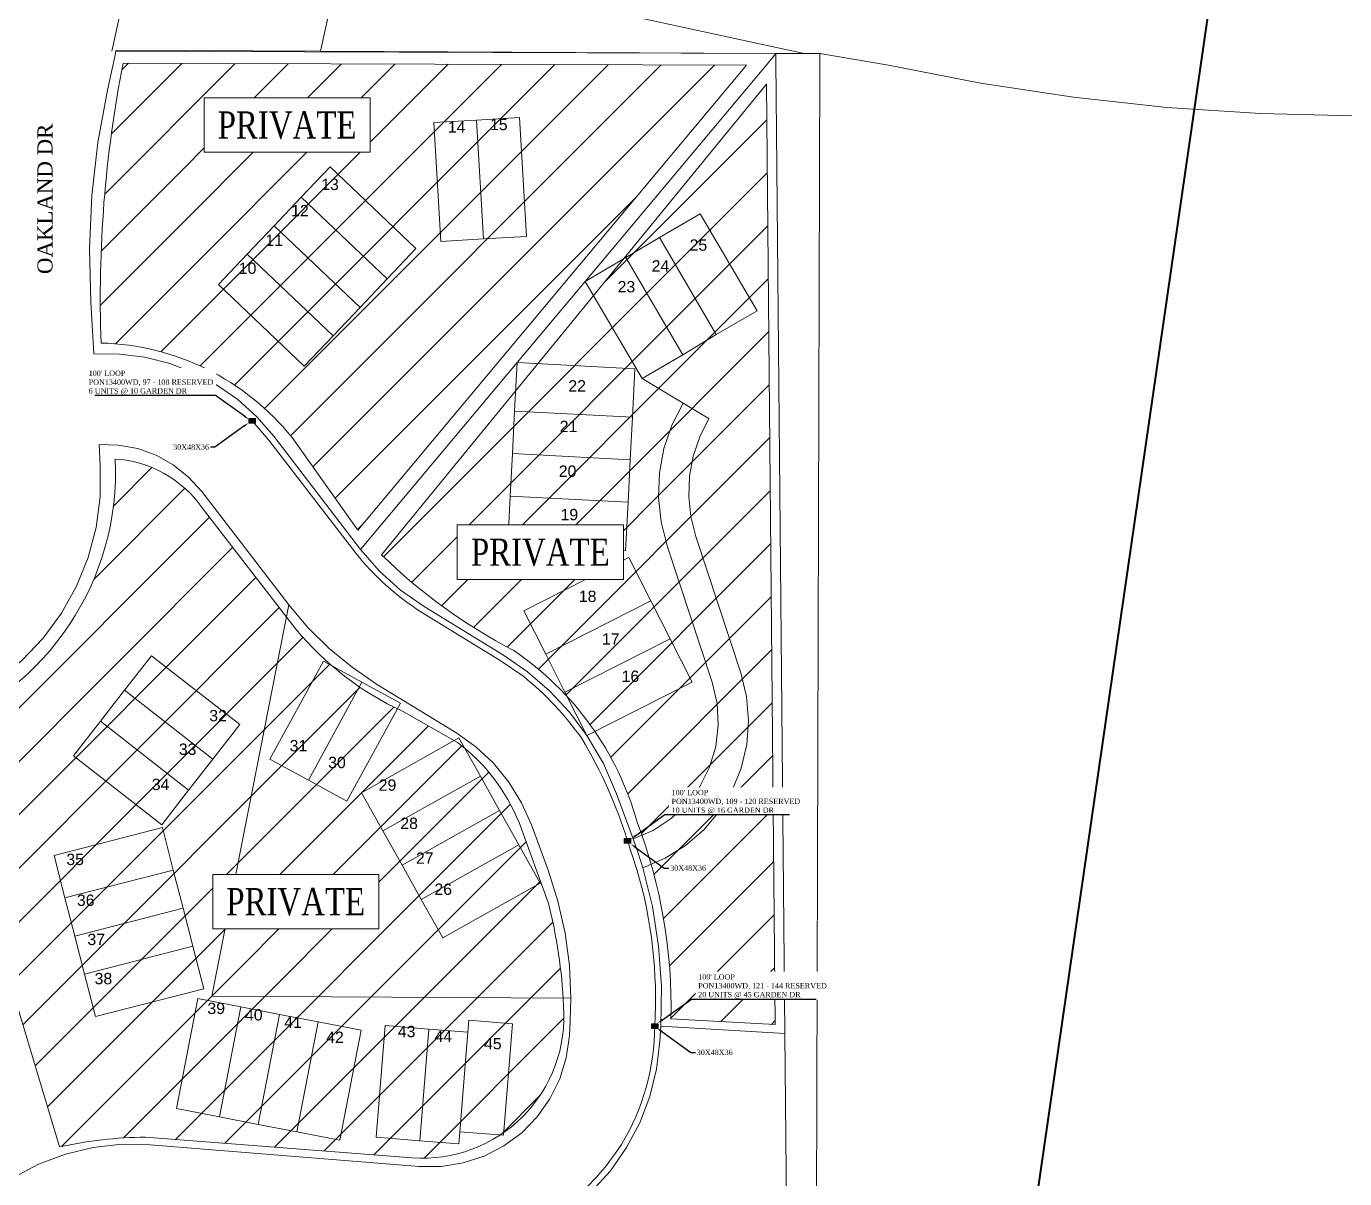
# Model space of a CAD drawing. Header units: feet. Extents: x 865220 to 2822444, y -2240498 to 975731.
# Drawn here: x 2815530 to 2816402, y 970054 to 970815 of the extents above; entities that cross this region are included whole.
import ezdxf
from ezdxf import colors
from ezdxf.entities.mleader import LeaderData, LeaderLine
from ezdxf.enums import TextEntityAlignment as Align
from ezdxf.lldxf.tags import DXFTag
from ezdxf.math import Vec2, Vec3

# ---------------------------------------------------------------- set-up
doc = ezdxf.new("R2010")
doc.units = ezdxf.units.FT
doc.header["$LTSCALE"] = 0.015
doc.header["$MEASUREMENT"] = 0
for name, color, linetype in [('144B', 112, '144B'), ('Dakota County Addresses', 7, 'Continuous'), ('Dakota County Parcels', 7, 'Continuous'), ('DETAIL', 7, 'Continuous'), ('NOTES', 7, 'Continuous'), ('STREET NAME', 7, 'Continuous'), ('TELEPHONE STRUCT-PROP', 6, 'Continuous')]:
    doc.layers.add(name, color=color, linetype=linetype)
doc.layers.add('RUNNING LINE (UNDERGROUND)', color=10, linetype='Continuous', lineweight=40)
doc.layers.add('WORK BOUNDARY', color=110, linetype='Continuous', lineweight=40)
doc.styles.add('Dimensions 100', font='arial.ttf')
doc.styles.add('Line', font='txt.shx', dxfattribs={"height": 3})
doc.styles.add('SIMPLEX', font='times.ttf', dxfattribs={"width": 0.8})
doc.styles.get("Standard").update_dxf_attribs({"font": 'times.ttf'})
doc.styles.add('Utilities', font='arial.ttf', dxfattribs={"height": 2.5})
tags = doc.linetypes.add('144B', pattern='A,80,-5,["144B",Line,S=1.5,R=0,X=0,Y=-1.5],-24', length=109).pattern_tags.tags
tags[6] = DXFTag(74, 10)

# ---------------------------------------------------------------- blocks, each defined once
blk = doc.blocks.new('ACMAP_ANN_TEMPLATE_Dakota County Addresses')
at = {"layer": 'Dakota County Addresses', "style": 'Dimensions 100'}
blk.add_attdef('DakotaCountyAddress', text='', height=50, dxfattribs=at).set_placement((0, 0), align=Align.CENTER)
blk = doc.blocks.new('NEW HH')
at = {"ltscale": 40, "true_color": 0xffffff}
h = blk.add_hatch(color=7, dxfattribs=at)
h.dxf.hatch_style = 1
h.paths.add_polyline_path([(-0.06105542969374866, -0.03052771484690631, 0.4142135623730951), (-0.04579157227031772, -0.04579157227033726), (0.04579157227026798, -0.04579157227033726, 0.4142135623730951), (0.06105542969369893, -0.03052771484690631), (0.06105542969369893, 0.03052771484699512, 0.4142135623736632), (0.04579157227023838, 0.04579157227042607), (-0.04579157227034732, 0.04579157227024844, 0.414213562372527), (-0.06105542969374866, 0.03052771484681749)])
at = {"layer": 'RUNNING LINE (UNDERGROUND)', "color": 6, "lineweight": 0, "const_width": 0.005, "flags": 128}
blk.add_lwpolyline([(-0.06105542969374866, 0.03052771484681749), (-0.06105542969374866, -0.03052771484690631, 0.414213562373095), (-0.04579157227031772, -0.04579157227033726), (0.04579157227026798, -0.04579157227033726, 0.414213562373095), (0.06105542969369893, -0.03052771484690631), (0.06105542969369893, 0.03052771484699512, 0.414213562373095), (0.04579157227026798, 0.04579157227042607), (-0.04579157227031772, 0.04579157227024844, 0.414213562373095)], format="xyb", close=True, dxfattribs=at)
at = {"layer": 'TELEPHONE STRUCT-PROP', "color": 18, "true_color": 0x000000, "style": 'Utilities'}
blk.add_text('HH', height=0.05, dxfattribs=at).set_placement((-2.486899575160351e-14, -4.440892098500626e-14), align=Align.MIDDLE_CENTER)

msp = doc.modelspace()

# ---------------------------------------------------------------- linework, layer by layer
at = {"layer": '144B', "lineweight": 5, "ltscale": 50, "flags": 128}
msp.add_lwpolyline([(2815679.086459581, 970554.6341867694), (2815690.171183283, 970541.8905702403), (2815747.634922198, 970467.0721840512, 0.08148737001932757), (2815790.601712745, 970428.4057591481), (2815843.013218713, 970396.2928154424), (2815858.675830761, 970385.499214423, -0.07113816961722867), (2815897.098407534, 970344.5240718381, -0.06031961280665286), (2815927.307218969, 970276.9899756971), (2815933.565524747, 970258.0267051973, -0.0863130808538947), (2815945.323234487, 970154.6493048286, -0.136386184649244), (2815923.245448523, 970076.267190491, -0.08171688290746171), (2815886.998055269, 970035.9895008763, -0.1850507106005652), (2815784.966403198, 970005.9011724142), (2815607.129014466, 970020.2669632813, 0.3929645510863155), (2815506.454568934, 969939.3073284478), (2815503.749227145, 969919.4841804887), (2815490.766922262, 969824.3509586136, -0.2761064388213528), (2815409.771599343, 969723.5117746828), (2815381.397701478, 969716.0772229783, 0.06379789248066398), (2815274.458754751, 969675.8970767882), (2815169.907308276, 969619.7308122006), (2815166.72445412, 969618.0102324861)], format="xyb", dxfattribs=at)
at = {"layer": 'Dakota County Parcels', "lineweight": 5}
for p, q in [((2815586.232548826, 970798.980270115), (2815606.517003784, 970892.4352034379)), ((2815724.346314182, 970798.8998202172), (2815738.432858927, 970863.8017991718)), ((2815738.432858927, 970863.8017991718), (2816044.268043019, 970797.418894713)), ((2815587.914768554, 970794.4647539009), (2815588.900335204, 970798.9709679682)), ((2815588.900335204, 970798.9709679682), (2815589.031321489, 970799.5697197963)), ((2815588.900335204, 970798.9709679682), (2816025.486275322, 970797.4087201369)), ((2815589.031321489, 970799.5697197963), (2815724.346314182, 970798.8998202172)), ((2815724.261580516, 970798.5097399962), (2815724.346314182, 970798.8998202172)), ((2815724.346314182, 970798.8998202172), (2815977.52152928, 970797.6464203831)), ((2815583.249740032, 970773.1392936308), (2815587.914768554, 970794.4647539009)), ((2815899.281250971, 970646.7697227981), (2816021.820714107, 970793.032497817)), ((2815977.52152928, 970797.6464203831), (2815977.790617923, 970797.6454694469)), ((2816021.820714107, 970793.032497817), (2816025.486275322, 970797.4087201369)), ((2816025.526651283, 970793.020172396), (2816025.486275322, 970797.4087201369)), ((2816025.486275322, 970797.4087201369), (2816054.443836113, 970797.3802452546)), ((2816031.460486668, 970149.6661535811), (2816025.526651283, 970793.020172396)), ((2816049.174500318, 968897.7439948407), (2816054.506772135, 970792.9244908926)), ((2816054.506772135, 970792.9244908926), (2816054.51923576, 970797.3676763449)), ((2816054.51923576, 970797.3676763449), (2816099.920226478, 970789.7882746172)), ((2816054.519299518, 970797.3839757156), (2816054.519543988, 970797.4743712631)), ((2816054.519543988, 970797.4743712631), (2816055.072075576, 970797.3820958671)), ((2815827.496954428, 970753.4291050409), (2815855.779948796, 970755.1013712299)), ((2815860.422915136, 970676.576810499), (2815855.779948796, 970755.1013712299)), ((2815799.214959923, 970751.7568470512), (2815827.496954428, 970753.4291050409)), ((2815803.857927062, 970673.2322863911), (2815799.214959923, 970751.7568470512)), ((2815832.140921012, 970674.9045526956), (2815827.496954428, 970753.4291050409)), ((2815711.546680378, 970702.4106641014), (2815730.600655172, 970722.470476323)), ((2815730.600655172, 970722.470476323), (2815787.387402058, 970668.5309647445)), ((2815693.642505764, 970683.5613749598), (2815711.546680378, 970702.4106641014)), ((2815711.546680378, 970702.4106641014), (2815768.340266954, 970648.4783095729)), ((2815948.528568945, 970675.7541459624), (2815975.37150263, 970691.5524620984)), ((2815975.37150263, 970691.5524620984), (2816013.170561282, 970627.3289899577)), ((2815675.738331288, 970664.7120858144), (2815693.642505764, 970683.5613749598)), ((2815693.642505764, 970683.5613749598), (2815750.43619315, 970629.6289216366)), ((2815832.140921012, 970674.9045526956), (2815860.422915136, 970676.576810499)), ((2815768.340266954, 970648.4783095729), (2815787.387402058, 970668.5309647445)), ((2815803.857927062, 970673.2322863911), (2815832.140921012, 970674.9045526956)), ((2815926.124183562, 970662.5681390886), (2815948.528568945, 970675.7541459624)), ((2815948.528568945, 970675.7541459624), (2815985.987953758, 970611.7219214935)), ((2815656.691297405, 970644.6593311217), (2815675.738331288, 970664.7120858144)), ((2815675.738331288, 970664.7120858144), (2815732.531917834, 970610.7797320087)), ((2815899.281250971, 970646.7697227981), (2815926.124183562, 970662.5681390886)), ((2815926.124183562, 970662.5681390886), (2815963.923546715, 970598.3441701916)), ((2815656.691297405, 970644.6593311217), (2815713.478044243, 970590.7198210445)), ((2815750.43619315, 970629.6289216366), (2815768.340266954, 970648.4783095729)), ((2815899.281250971, 970646.7697227981), (2815937.080318562, 970582.5452518214)), ((2815574.253330277, 970598.8206097458), (2815572.243219689, 970633.1777437676)), ((2815732.531917834, 970610.7797320087), (2815750.43619315, 970629.6289216366)), ((2815985.987953758, 970611.7219214935), (2816013.170561282, 970627.3289899577)), ((2815713.478044243, 970590.7198210445), (2815732.531917834, 970610.7797320087)), ((2815963.923546715, 970598.3441701916), (2815985.987953758, 970611.7219214935)), ((2815937.080318562, 970582.5452518214), (2815963.923546715, 970598.3441701916)), ((2815854.328770396, 970593.1205652256), (2815852.673308038, 970561.0767288927)), ((2815854.328770396, 970593.1205652256), (2815932.216612871, 970589.0965314035)), ((2815932.216612871, 970589.0965314035), (2815930.561050077, 970557.0526942846)), ((2815937.080318562, 970582.5452518214), (2815964.032823462, 970566.3641787444)), ((2815852.673308038, 970561.0767288927), (2815851.220431366, 970532.957304233)), ((2815852.673308038, 970561.0767288927), (2815930.561050077, 970557.0526942846)), ((2815930.561050077, 970557.0526942846), (2815929.108273819, 970528.9331705135)), ((2815578.574392512, 970524.9540265587), (2815577.757647519, 970538.9291971487)), ((2815693.269233441, 970544.4237402987), (2815750.782165817, 970469.5413037103)), ((2815851.220431366, 970532.957304233), (2815849.767756339, 970504.8376814064)), ((2815851.220431366, 970532.957304233), (2815929.108273819, 970528.9331705135)), ((2815929.108273819, 970528.9331705135), (2815927.655397606, 970500.8136460495)), ((2815645.689676787, 970507.8801971723), (2815703.203005206, 970432.9982648243)), ((2815849.767756339, 970504.8376814064), (2815848.112194049, 970472.793844742)), ((2815849.767756339, 970504.8376814064), (2815927.655397606, 970500.8136460495)), ((2815927.655397606, 970500.8136460495), (2815925.999934854, 970468.7698102717)), ((2815972.505282217, 970478.235616469), (2816002.274362064, 970388.0310988997)), ((2815848.112194049, 970472.793844742), (2815925.999934854, 970468.7698102717)), ((2815953.514824892, 970471.9685466078), (2815983.283106814, 970381.7638226014)), ((2815858.703588564, 970429.0322082799), (2815928.262664988, 970464.3078422335)), ((2815928.262664988, 970464.3078422335), (2815942.775399927, 970435.6908923846)), ((2815652.312546052, 970174.2155121651), (2815703.203005206, 970432.9982648243)), ((2815792.726534606, 970431.7949806687), (2815845.194553424, 970399.6474110943)), ((2815873.21622462, 970400.4151579787), (2815942.775399927, 970435.6908923846)), ((2815942.775399927, 970435.6908923846), (2815955.510671413, 970410.578535204)), ((2815858.703588564, 970429.0322082799), (2815873.21622462, 970400.4151579787)), ((2815885.951596329, 970375.3028019492), (2815955.510671413, 970410.578535204)), ((2815955.510671413, 970410.578535204), (2815970.023306923, 970381.9614847463)), ((2815594.669996283, 970376.5012105417), (2815612.502616636, 970399.3656126347)), ((2815612.502616636, 970399.3656126347), (2815670.847655309, 970353.8605238285)), ((2815873.21622462, 970400.4151579787), (2815885.951596329, 970375.3028019492)), ((2815690.78645283, 970330.8728215296), (2815726.225940127, 970395.8253575687)), ((2815726.225940127, 970395.8253575687), (2815751.680289193, 970381.9370999758)), ((2815716.240701704, 970316.9845634301), (2815751.680289193, 970381.9370999758)), ((2815751.680289193, 970381.9370999758), (2815777.134546484, 970368.047841606)), ((2815761.383434386, 970380.6398911078), (2815813.851354587, 970348.4921213214)), ((2815578.681382615, 970356.0011507843), (2815594.669996283, 970376.5012105417)), ((2815594.669996283, 970376.5012105417), (2815653.015334813, 970330.996124604)), ((2815741.694958791, 970303.0953053881), (2815777.134546484, 970368.047841606)), ((2815560.848863354, 970333.1366495949), (2815578.681382615, 970356.0011507843)), ((2815578.681382615, 970356.0011507843), (2815637.026621915, 970310.4959643569)), ((2815653.015334813, 970330.996124604), (2815670.847655309, 970353.8605238285)), ((2815751.290656379, 970308.79209621), (2815815.817401821, 970344.9998041403)), ((2815815.817401821, 970344.9998041403), (2815830.007733705, 970319.7122214783)), ((2815560.848863354, 970333.1366495949), (2815619.194001739, 970287.6315627072)), ((2815637.026621915, 970310.4959643569), (2815653.015334813, 970330.996124604)), ((2815690.78645283, 970330.8728215296), (2815716.240701704, 970316.9845634301)), ((2815765.480594368, 970283.5038106304), (2815830.007733705, 970319.7122214783)), ((2815830.007733705, 970319.7122214783), (2815842.729303063, 970297.0410752271)), ((2815619.194001739, 970287.6315627072), (2815637.026621915, 970310.4959643569)), ((2815716.240701704, 970316.9845634301), (2815741.694958791, 970303.0953053881)), ((2815751.290656379, 970308.79209621), (2815765.480594368, 970283.5038106304)), ((2815920.149883985, 970308.1274512794), (2815931.117357145, 970278.2082649481)), ((2815778.201565649, 970260.8324596931), (2815842.729303063, 970297.0410752271)), ((2815842.729303063, 970297.0410752271), (2815855.451277268, 970274.3693324712)), ((2815548.016909147, 970267.3161280986), (2815619.690161389, 970285.6938487489)), ((2815619.690161389, 970285.6938487489), (2815626.892399867, 970257.6060619776)), ((2815765.480594368, 970283.5038106304), (2815778.201565649, 970260.8324596931)), ((2815863.821705667, 970287.4791499723), (2815874.788987473, 970257.5589623351)), ((2815548.016909147, 970267.3161280986), (2815555.218948005, 970239.2283398446)), ((2815790.923944167, 970238.1602206391), (2815855.451277268, 970274.3693324712)), ((2815855.451277268, 970274.3693324712), (2815869.641210517, 970249.0815467213)), ((2815555.218948005, 970239.2283398446), (2815626.892399867, 970257.6060619776)), ((2815626.892399867, 970257.6060619776), (2815633.349407335, 970232.4238380541)), ((2815778.201565649, 970260.8324596931), (2815790.923944167, 970238.1602206391)), ((2815805.113474326, 970212.8728318189), (2815869.641210517, 970249.0815467213)), ((2815555.218948005, 970239.2283398446), (2815561.676164092, 970214.0451178972)), ((2815561.676164092, 970214.0451178972), (2815633.349407335, 970232.4238380541)), ((2815633.349407335, 970232.4238380541), (2815639.806623059, 970207.2406160359)), ((2815790.923944167, 970238.1602206391), (2815805.113474326, 970212.8728318189)), ((2815561.676164092, 970214.0451178972), (2815568.133171791, 970188.8628942233)), ((2815568.133171791, 970188.8628942233), (2815639.806623059, 970207.2406160359)), ((2815639.806623059, 970207.2406160359), (2815647.008661361, 970179.152827983)), ((2815568.133171791, 970188.8628942233), (2815575.335418781, 970160.7741081652)), ((2815575.335418781, 970160.7741081652), (2815647.008661361, 970179.152827983)), ((2815629.053434559, 970100.008445957), (2815643.110268934, 970172.6527124916)), ((2815643.110268934, 970172.6527124916), (2815671.579265428, 970167.1439500127)), ((2815652.312546052, 970174.2155121651), (2815889.864109046, 970173.0394300495)), ((2815889.43388271, 970158.06641001), (2815889.864109046, 970173.0394300495)), ((2815657.521330865, 970094.4996744145), (2815671.579265428, 970167.1439500127)), ((2815671.579265428, 970167.1439500127), (2815697.102704966, 970162.205727679)), ((2815683.045878283, 970089.5604615558), (2815697.102704966, 970162.205727679)), ((2815697.102704966, 970162.205727679), (2815722.626152824, 970157.2665053655)), ((2815708.56912416, 970084.6214376849), (2815722.626152824, 970157.2665053655)), ((2815722.626152824, 970157.2665053655), (2815751.095149158, 970151.757742503)), ((2815761.034053695, 970081.0918885593), (2815766.992209103, 970154.8443868842)), ((2815766.992209103, 970154.8443868842), (2815795.894647986, 970152.5094184328)), ((2815821.807284103, 970150.4158440281), (2815822.451601871, 970158.3886563343)), ((2815822.451601871, 970158.3886563343), (2815851.354034897, 970156.0543874886)), ((2815845.396878227, 970082.3018976313), (2815851.354034897, 970156.0543874886)), ((2815889.43388271, 970158.06641001), (2815888.843946086, 970148.0852965091)), ((2815949.322785984, 970154.5241086793), (2815948.732256843, 970144.5420903165)), ((2815949.322785984, 970154.5241086793), (2816031.460486668, 970149.6661535811)), ((2815737.038321787, 970079.1124766481), (2815751.095149158, 970151.757742503)), ((2815789.93648802, 970078.7574201126), (2815795.894647986, 970152.5094184328)), ((2815795.894647986, 970152.5094184328), (2815821.807284103, 970150.4158440281)), ((2815816.494138116, 970084.6370637577), (2815821.807284103, 970150.4158440281)), ((2816033.07498932, 969981.8458076019), (2816031.460486668, 970149.6661535811)), ((2815629.053434559, 970100.008445957), (2815657.521330865, 970094.4996744145)), ((2815657.521330865, 970094.4996744145), (2815683.045878283, 970089.5604615558)), ((2815683.045878283, 970089.5604615558), (2815708.56912416, 970084.6214376849)), ((2815708.56912416, 970084.6214376849), (2815737.038321787, 970079.1124766481)), ((2815815.850119476, 970076.6643540536), (2815816.494138116, 970084.6370637577)), ((2815816.494138116, 970084.6370637577), (2815845.396878227, 970082.3018976313)), ((2815611.655702514, 970076.0769565676), (2815789.476984954, 970061.7120045584)), ((2815761.034053695, 970081.0918885593), (2815789.93648802, 970078.7574201126)), ((2815789.93648802, 970078.7574201126), (2815815.850119476, 970076.6643540536))]:
    msp.add_line(p, q, dxfattribs=at)
for points in [[(2816408.102321625, 970756.1786150199), (2816346.009309067, 970757.7012127836), (2816284.035216385, 970761.8330832433), (2816222.289641846, 970768.5669194136), (2816160.881779572, 970777.8908128303), (2816099.920226478, 970789.7882746172)], [(2815583.249740032, 970773.1392936308), (2815576.914794778, 970738.5130105515), (2815572.958284867, 970703.5350599934), (2815571.398667907, 970668.3686189626), (2815572.243219689, 970633.1777437676)], [(2815750.782165817, 970469.5413037103), (2815854.328770396, 970593.1205652256), (2815899.281250971, 970646.7697227981)], [(2815693.269233441, 970544.4237402987), (2815682.104492544, 970557.2593490568), (2815669.46327991, 970568.6437259105), (2815655.532810397, 970578.4082695779), (2815640.519392565, 970586.4083683242), (2815624.645373342, 970592.5255416494), (2815608.145845054, 970596.6691949267), (2815591.265163741, 970598.7779611547), (2815574.253330277, 970598.8206097458)], [(2815964.032823462, 970566.3641787444), (2815956.660144203, 970551.8116775092), (2815951.439532088, 970536.3560345594), (2815948.477840116, 970520.3135886986), (2815947.835686783, 970504.0126891483), (2815949.526215363, 970487.7869750385), (2815953.514824892, 970471.9685466078)], [(2815964.032823462, 970566.3641787444), (2815972.60587276, 970561.2175755661), (2815981.178424221, 970556.0707182151)], [(2815981.178424221, 970556.0707182151), (2815975.099019751, 970544.0713275832), (2815970.794164306, 970531.3272013564), (2815968.351971615, 970518.0991921548), (2815967.822429582, 970504.6580568936), (2815969.21637711, 970491.2789148737), (2815972.505282217, 970478.235616469)], [(2815645.689676787, 970507.8801971723), (2815637.000199471, 970517.4691457537), (2815626.875104119, 970525.5275199946), (2815615.580656047, 970531.8434043017), (2815603.413871702, 970536.2507062976), (2815590.69470786, 970538.6335246873), (2815577.757647519, 970538.9291971487)], [(2815414.62632938, 970353.0021016013), (2815435.080982042, 970354.074190167), (2815455.238235263, 970357.7111301471), (2815474.777771855, 970363.8551272464), (2815493.389090706, 970372.4085477341), (2815510.776440946, 970383.2354699534), (2815526.66352166, 970396.1638442178), (2815540.797872602, 970410.9882268507), (2815552.954885982, 970427.473044866), (2815562.941375719, 970445.3563394297), (2815570.598647335, 970464.3539286491), (2815575.805019747, 970484.1639234361), (2815578.477758907, 970504.4715248805), (2815578.574392512, 970524.9540265587)], [(2815750.782165817, 970469.5413037103), (2815763.193240133, 970455.2838896003), (2815777.244039744, 970442.6393788804), (2815792.726534606, 970431.7949806687)], [(2815703.203005206, 970432.9982648243), (2815715.890376257, 970417.9667730492), (2815729.895725529, 970404.1549911622), (2815745.102324897, 970391.6780339566), (2815761.383434386, 970380.6398911078)], [(2815920.149883985, 970308.1274512794), (2815911.47081549, 970328.0007472683), (2815900.465401302, 970346.6864365723), (2815900.459452982, 970346.6952612374), (2815888.855455589, 970362.0827923093), (2815875.673225192, 970376.141870239), (2815861.063795806, 970388.7114145805), (2815845.194553424, 970399.6474110943)], [(2815970.023306923, 970381.9614847463), (2815900.465401302, 970346.6864365723), (2815900.464231287, 970346.6858518433)], [(2815931.117357145, 970278.2082649481), (2815944.244325259, 970283.8566053), (2815956.191657658, 970291.6976696227), (2815966.596666793, 970301.493425173), (2815975.143485716, 970312.9465002466), (2815981.572656944, 970325.7092115853), (2815985.689008815, 970339.3941190254), (2815987.367580404, 970353.5857871075), (2815986.55741496, 970367.8533965212), (2815983.283106814, 970381.7638226014)], [(2815937.384831821, 970259.2172118027), (2815952.142234534, 970265.409645648), (2815965.749245232, 970273.834396818), (2815977.870817271, 970284.2840219003), (2815988.208480089, 970296.5012188677), (2815996.50768847, 970310.1851625864), (2816002.564090245, 970324.9989120786), (2816006.228558076, 970340.5777070832), (2816007.410861413, 970356.5379495074), (2816006.081888274, 970372.4866488737), (2816002.274362064, 970388.0310988997)], [(2815885.951596329, 970375.3028019492), (2815900.459452982, 970346.6952612374), (2815900.464231287, 970346.6858518433)], [(2815863.821705667, 970287.4791499723), (2815857.296126032, 970302.15291004), (2815848.870145758, 970315.8242407043), (2815838.694587719, 970328.2484286216), (2815826.951591793, 970339.2030840118), (2815813.851354587, 970348.4921213214)], [(2815937.384831821, 970259.2172118027), (2815934.400740876, 970268.7627355058), (2815931.117357145, 970278.2082649481)], [(2815889.864109046, 970173.0394300495), (2815888.88592997, 970194.5834721338), (2815886.030448213, 970215.9598331687), (2815881.319473485, 970237.0052437794), (2815874.788987473, 970257.5589623351)], [(2815949.322785984, 970154.5241086793), (2815949.740813515, 970180.9865057033), (2815947.878465985, 970207.3865979735), (2815943.749580004, 970233.5282413338), (2815937.384831821, 970259.2172118027)], [(2815784.64711851, 970001.9139346343), (2815803.262116341, 970001.5549796049), (2815821.781532968, 970003.4728431378), (2815839.927933306, 970007.6387941737), (2815857.42947032, 970013.990423565), (2815874.023957533, 970022.4325790305), (2815889.462796759, 970032.8387906004), (2815903.514702311, 970045.0531652395), (2815915.969165828, 970058.892722213), (2815926.639609852, 970074.1501343523), (2815935.366182915, 970090.596833871), (2815942.018154215, 970107.9864365843), (2815946.495872085, 970126.0584328708), (2815948.732256843, 970144.5420903165)], [(2815789.476984954, 970061.7120045584), (2815804.128165134, 970061.6987338637), (2815818.596144843, 970064.0084567752), (2815832.514949371, 970068.5827477027), (2815845.532495664, 970075.3058977139), (2815857.319498429, 970084.007841402), (2815867.577799594, 970094.468458784), (2815876.04791033, 970106.4231433843), (2815882.515574977, 970119.5694955189), (2815886.817190737, 970133.574971718), (2815888.843946086, 970148.0852965091)], [(2815611.655702514, 970076.0769565676), (2815592.726514061, 970076.4056803931), (2815573.906691028, 970074.3474054683), (2815555.496036221, 970069.934920476), (2815537.787834334, 970063.2385170024), (2815521.064179862, 970054.364869849), (2815505.591483321, 970043.4553376485), (2815491.616227229, 970030.6837110084), (2815479.36103966, 970016.2534440134), (2815469.021147698, 970000.3944131297), (2815460.76126747, 969983.3592552927), (2815454.712980167, 969965.4193432902), (2815450.972635951, 969946.860462812)]]:
    msp.add_lwpolyline(points, dxfattribs=at)
at = {"layer": 'WORK BOUNDARY', "ltscale": 50, "flags": 128}
msp.add_lwpolyline([(2816313.020592899, 970835.3321632606), (2816047.06966264, 968999.4553731096), (2816049.30386244, 968891.489826807), (2816052.072586795, 968757.7326095675), (2816054.142051801, 968657.7651143346), (2816056.211261688, 968557.796564878), (2816058.046294649, 968469.1253527824), (2816063.297703716, 968203.2074294602)], dxfattribs=at)

# ---------------------------------------------------------------- block references
at = {"lineweight": 5, "xscale": 40, "yscale": 40, "zscale": 40}
for p in [(2815679.086459581, 970554.6341867694), (2815927.318867976, 970276.9546780799), (2815945.322329469, 970154.4322487252)]:
    msp.add_blockref('NEW HH', p, dxfattribs=at)
at = {"layer": 'Dakota County Addresses', "lineweight": 5, "xscale": 0.15, "yscale": 0.15, "zscale": 0.15}
for p, values in [((2815814.277617314, 970745.1242482823), {'DakotaCountyAddress': '14'}), ((2815842.189636188, 970746.7681821671), {'DakotaCountyAddress': '15'}), ((2815730.542105389, 970707.1909607959), {'DakotaCountyAddress': '13'}), ((2815710.658236311, 970689.8206810702), {'DakotaCountyAddress': '12'}), ((2815693.61796563, 970670.2171063398), {'DakotaCountyAddress': '11'}), ((2815974.216579922, 970667.0897891235), {'DakotaCountyAddress': '25'}), ((2815676.004063853, 970651.7336533752), {'DakotaCountyAddress': '10'}), ((2815949.122702363, 970653.304290456), {'DakotaCountyAddress': '24'}), ((2815926.613708275, 970639.5436963488), {'DakotaCountyAddress': '23'}), ((2815894.039244888, 970573.9993678641), {'DakotaCountyAddress': '22'}), ((2815888.307721742, 970547.188358986), {'DakotaCountyAddress': '21'}), ((2815887.657110834, 970517.5988253627), {'DakotaCountyAddress': '20'}), ((2815888.838522478, 970488.8955817719), {'DakotaCountyAddress': '19'}), ((2815900.962332739, 970434.8388253946), {'DakotaCountyAddress': '18'}), ((2815916.219994269, 970406.6626568933), {'DakotaCountyAddress': '17'}), ((2815929.251468947, 970382.01518364), {'DakotaCountyAddress': '16'}), ((2815656.475167886, 970355.9721841228), {'DakotaCountyAddress': '32'}), ((2815636.349278779, 970333.8033160653), {'DakotaCountyAddress': '33'}), ((2815709.667797357, 970336.1055703436), {'DakotaCountyAddress': '31'}), ((2815735.146529108, 970325.0394673657), {'DakotaCountyAddress': '30'}), ((2815618.492984377, 970310.5248758656), {'DakotaCountyAddress': '34'}), ((2815768.554810926, 970310.0858784218), {'DakotaCountyAddress': '29'}), ((2815782.866620102, 970284.8192378443), {'DakotaCountyAddress': '28'}), ((2815561.930344501, 970260.97213309), {'DakotaCountyAddress': '35'}), ((2815793.212973869, 970261.7764963892), {'DakotaCountyAddress': '27'}), ((2815805.405519679, 970241.2227705244), {'DakotaCountyAddress': '26'}), ((2815568.924339324, 970233.9544857007), {'DakotaCountyAddress': '36'}), ((2815575.912209426, 970208.0623875197), {'DakotaCountyAddress': '37'}), ((2815580.63991874, 970182.1510582466), {'DakotaCountyAddress': '38'}), ((2815655.270702899, 970162.466873308), {'DakotaCountyAddress': '39'}), ((2815680.129012879, 970158.1605230917), {'DakotaCountyAddress': '40'}), ((2815706.116850671, 970153.3023024101), {'DakotaCountyAddress': '41'}), ((2815781.198744465, 970147.1583041076), {'DakotaCountyAddress': '43'}), ((2815733.843402241, 970143.3802435112), {'DakotaCountyAddress': '42'}), ((2815805.480083913, 970143.9789330971), {'DakotaCountyAddress': '44'}), ((2815838.238956938, 970139.1740174529), {'DakotaCountyAddress': '45'})]:
    msp.add_blockref('ACMAP_ANN_TEMPLATE_Dakota County Addresses', p, dxfattribs=at).add_auto_attribs(values)

# ---------------------------------------------------------------- texts
at = {"layer": 'STREET NAME', "lineweight": 5, "ltscale": 40, "insert": (2815536.972398051, 970651.6473218601), "char_height": 10, "attachment_point": 1, "rotation": 90}
msp.add_mtext('OAKLAND DR', dxfattribs=at)

# ---------------------------------------------------------------- next in the draw order: leaders
at = {"layer": 'DETAIL', "lineweight": 5, "ltscale": 5}
ml = msp.add_multileader_mtext('Standard', dxfattribs=at)
ml.set_content('30X48X36', color=256)
ml.set_leader_properties()
ml.build(insert=Vec2(0, 0))
ml.multileader.update_dxf_attribs({"has_text_frame": 1, "text_left_attachment_type": 2, "text_right_attachment_type": 2, "dogleg_length": 3})
ctx = ml.context
ctx.base_point, ctx.char_height, ctx.landing_gap_size, ctx.plane_origin = Vec3(2815625.878578804, 970537.2677456972), 3.5, 1.5, Vec3(2815701.134489818, 970520.4507599296)
ctx.left_attachment, ctx.right_attachment, ctx.text_align_type = 2, 2, 1
notes = []
notes.append((ctx, [(0, (1, 1, 0), (2815654.438059698, 970537.2677456972), (-1, 0), 3, [(0, [(2815676.866577911, 970553.4024926662)], 0, [])])]))
ctx.mtext.insert, ctx.mtext.alignment, ctx.mtext.flow_direction = Vec3(2815638.658319252, 970539.0480268796), 2, 5
ctx.mtext.has_bg_fill, ctx.mtext.bg_color, ctx.mtext.bg_scale_factor, ctx.mtext.bg_transparency, ctx.mtext.use_window_bg_color = 1, -1027028792, 1.5, 0, 1
ml = msp.add_multileader_mtext('Standard', dxfattribs=at)
ml.set_content('30X48X36', color=256)
ml.set_leader_properties()
ml.build(insert=Vec2(0, 0))
ml.multileader.update_dxf_attribs({"has_text_frame": 1, "text_left_attachment_type": 2, "text_right_attachment_type": 2, "dogleg_length": 3})
ctx = ml.context
ctx.base_point, ctx.char_height, ctx.landing_gap_size, ctx.plane_origin = Vec3(2815954.630482831, 970258.9904384946), 3.5, 1.5, Vec3(2815904.934052711, 970242.173452727)
ctx.left_attachment, ctx.right_attachment, ctx.text_align_type = 2, 2, 1
notes.append((ctx, [(0, (1, 1, 0), (2815951.630482831, 970258.9904384946), (1, 0), 3, [(0, [(2815929.201964618, 970275.1251854636)], 0, [])])]))
ctx.mtext.insert, ctx.mtext.alignment, ctx.mtext.flow_direction = Vec3(2815967.410223278, 970260.770719677), 2, 5
ctx.mtext.has_bg_fill, ctx.mtext.bg_color, ctx.mtext.bg_scale_factor, ctx.mtext.bg_transparency, ctx.mtext.use_window_bg_color = 1, -1027028792, 1.5, 0, 1
ml = msp.add_multileader_mtext('Standard', dxfattribs=at)
ml.set_content('30X48X36', color=256)
ml.set_leader_properties()
ml.build(insert=Vec2(0, 0))
ml.multileader.update_dxf_attribs({"has_text_frame": 1, "text_left_attachment_type": 2, "text_right_attachment_type": 2, "dogleg_length": 3})
ctx = ml.context
ctx.base_point, ctx.char_height, ctx.landing_gap_size, ctx.plane_origin = Vec3(2815972.249537668, 970137.1021299078), 3.5, 1.5, Vec3(2815922.553107548, 970120.2851441402)
ctx.left_attachment, ctx.right_attachment, ctx.text_align_type = 2, 2, 1
notes.append((ctx, [(0, (1, 1, 0), (2815969.249537668, 970137.1021299078), (1, 0), 3, [(0, [(2815946.821019455, 970153.2368768768)], 0, [])])]))
ctx.mtext.insert, ctx.mtext.alignment, ctx.mtext.flow_direction = Vec3(2815985.029278115, 970138.8824110902), 2, 5
ctx.mtext.has_bg_fill, ctx.mtext.bg_color, ctx.mtext.bg_scale_factor, ctx.mtext.bg_transparency, ctx.mtext.use_window_bg_color = 1, -1027028792, 1.5, 0, 1
for ctx, leaders in notes:
    for number, flags, end, landing, length, lines in leaders:
        leader = LeaderData()
        leader.index, (leader.has_last_leader_line, leader.has_dogleg_vector, leader.attachment_direction) = number, flags
        leader.last_leader_point, leader.dogleg_vector, leader.dogleg_length = Vec3(end), Vec3(landing), length
        for number, points, colour, breaks in lines:
            line = LeaderLine()
            line.index, line.vertices, line.color, line.breaks = number, Vec3.list(points), colors.encode_raw_color(colour), breaks
            leader.lines.append(line)
        ctx.leaders.append(leader)

# ---------------------------------------------------------------- next in the draw order: hatches: boundary and pattern name
at = {"layer": 'NOTES', "ltscale": 50}
h = msp.add_hatch(dxfattribs=at)
h.set_pattern_fill('ANSI31', color=1, scale=200)
h.set_pattern_definition([(45, (0, 0), (-17.67766952966369, 17.67766952966369), [])])
edge = h.paths.add_edge_path()
edge.add_line((2815389.494865985, 969706.3023651092), (2815392.984429647, 969495.937977022))
edge.add_line((2815392.984429647, 969495.937977022), (2815798.118620465, 969449.5516847841))
edge.add_line((2815798.118620465, 969449.5516847841), (2815801.15482819, 969557.0087855584))
edge.add_line((2815801.15482819, 969557.0087855584), (2815891.774933411, 969613.7710989102))
edge.add_line((2815891.774933411, 969613.7710989102), (2816030.958398995, 969615.070760704))
edge.add_line((2816030.958398995, 969615.070760704), (2816028.377143531, 969703.2809007344))
edge.add_line((2816028.377143531, 969703.2809007344), (2815689.228590211, 969789.6283029916))
edge.add_line((2815689.228590211, 969789.6283029916), (2815581.69862777, 969902.7188227125))
edge.add_line((2815581.69862777, 969902.7188227125), (2815513.190798788, 969911.3843426524))
edge.add_line((2815513.190798788, 969911.3843426524), (2815500.257383968, 969814.043995422))
edge.add_arc((2815364.074199739, 969843.2406507608), 139.277795608471, 280.51644457436674, 347.8993924814652, ccw=False)
edge = h.paths.add_edge_path()
edge.add_line((2815514.694535737, 969924.0159916264), (2815588.500563163, 969912.5051763017))
edge.add_line((2815588.500563163, 969912.5051763017), (2815694.304899656, 969802.5099124948))
edge.add_line((2815694.304899656, 969802.5099124948), (2816029.791486352, 969715.0243920835))
edge.add_line((2816029.791486352, 969715.0243920835), (2816028.096190556, 969975.6281873739))
edge.add_line((2816028.096190556, 969975.6281873739), (2815607.525549318, 970012.3557654418))
edge.add_arc((2815601.834169706, 969925.3913156787), 87.15048665658057, 86.25562318288716, 180.9042236916315)
edge = h.paths.add_edge_path()
edge.add_line((2815468.971035282, 970349.6249812169), (2815551.663796884, 970074.5966019869))
edge.add_arc((2815610.422030251, 969810.7343500536), 270.3253927837268, 90.40380503404339, 102.55408669594323, ccw=False)
edge.add_line((2815608.516866351, 970081.0530292715), (2815784.888289432, 970067.4953297201))
edge.add_arc((2815791.862887526, 970160.6109938473), 93.37650627654983, 265.7164005412074, 364.5194473307973)
edge.add_arc((2815559.776503095, 970154.7338812797), 325.4417783180089, 2.330726083507199, 14.50665398313888)
edge.add_line((2815874.84272766, 970236.254585478), (2815855.602237802, 970289.0388036))
edge.add_arc((2815739.752229261, 970242.1504728855), 124.9789583738189, 22.03480784929749, 53.02394911684278)
edge.add_line((2815814.924716642, 970341.9945371916), (2815778.427967317, 970362.6329005619))
edge.add_arc((2815863.411432228, 970545.8184837911), 201.9384738263421, 219.6863521249942, 245.11246928078128, ccw=False)
edge.add_line((2815708.009338835, 970416.8636987676), (2815645.987373148, 970497.1036877768))
edge.add_arc((2815583.203783563, 970452.620706241), 76.94488136012006, 35.31806290315373, 86.06105624467183)
edge.add_arc((2815406.196037591, 970520.9751253825), 182.4871837708932, -69.87943445803978, 2.641028906434485, ccw=False)
edge = h.paths.add_edge_path()
edge.add_line((2815377.511263781, 970420.0427180504), (2815371.234518894, 970793.265697915))
edge.add_line((2815371.234518894, 970793.265697915), (2815519.505855444, 970792.1215966633))
edge.add_arc((2815930.217987926, 970682.4313288518), 425.1075283039779, 165.0468304048152, 183.1830408471837)
edge.add_line((2815505.766297143, 970658.8268205548), (2815512.635278132, 970533.5407532086))
edge.add_arc((2815407.137091804, 970525.5828424555), 105.7979000833564, -85.56394020891992, 4.313750503884876, ccw=False)
edge.add_line((2815415.320191208, 970420.1018842395), (2815377.511263781, 970420.0427180504))
edge = h.paths.add_edge_path()
edge.add_arc((2816382.951684424, 970635.9339033499), 804.3977895570257, 168.8874641287433, 182.1294507004849)
edge.add_arc((2815574.843835572, 970438.5011008785), 167.5977863385783, 38.81868931128031, 88.54159948201908, ccw=False)
edge.add_line((2815705.424890725, 970543.5611123994), (2815749.002932094, 970482.3400616301))
edge.add_line((2815749.002932094, 970482.3400616301), (2816006.055748885, 970789.7084138952))
edge.add_line((2816006.055748885, 970789.7084138952), (2815593.635936586, 970790.970847525))
edge = h.paths.add_edge_path()
edge.add_line((2815764.683620044, 970466.05141034), (2816019.17593358, 970777.2323254632))
edge.add_line((2816019.17593358, 970777.2323254632), (2816024.898754135, 970155.487419076))
edge.add_line((2816024.898754135, 970155.487419076), (2815956.023770696, 970159.311283341))
edge.add_arc((2815614.48388221, 970167.5935884597), 341.6402962253883, 358.6108558396072, 380.8733750526703)
edge.add_arc((2815737.942603417, 970234.5441061566), 203.2792015773714, 15.6326100838475, 55.84473129513503)
edge.add_arc((2816022.038816679, 970729.4196761032), 368.2316399302615, 225.6615952526888, 242.5110160337273, ccw=False)

# ---------------------------------------------------------------- next in the draw order: linework, layer by layer
at = {"layer": 'NOTES', "color": 1, "lineweight": 5, "ltscale": 50, "flags": 128}
for points in [[(2815593.635936586, 970790.970847525, 0.05784344921154368), (2815579.109390689, 970606.0445967986, -0.2204265473043061), (2815705.424890725, 970543.5611123994), (2815749.002932094, 970482.3400616301), (2816006.055748885, 970789.7084138952)], [(2815764.683620044, 970466.05141034), (2816019.17593358, 970777.2323254632), (2816024.898754135, 970155.487419076), (2815956.023770696, 970159.311283341, 0.09744525257034818), (2815933.702376049, 970289.3213387727, 0.1772814667100401), (2815852.071169723, 970402.7615373189, -0.07365221475459378)]]:
    msp.add_lwpolyline(points, format="xyb", close=True, dxfattribs=at)

# ---------------------------------------------------------------- next in the draw order: texts
at = {"layer": 'NOTES', "color": 1, "lineweight": 5, "ltscale": 0.5, "insert": (2815656.19886305, 970759.1811984108), "char_height": 18, "attachment_point": 1, "style": 'SIMPLEX', "bg_fill": 19, "box_fill_scale": 1.5, "bg_fill_color": 256, "bg_fill_transparency": 0}
msp.add_mtext('PRIVATE', dxfattribs=at)

# ---------------------------------------------------------------- next in the draw order: leaders
at = {"layer": 'DETAIL', "lineweight": 5, "ltscale": 5}
ml = msp.add_multileader_mtext('Standard', dxfattribs=at)
ml.set_content("100' LOOP\\PPON13400WD, 97 - 108 RESERVED\\P6 UNITS @ 10 GARDEN DR", color=256)
ml.set_leader_properties()
ml.build(insert=Vec2(0, 0))
ml.multileader.update_dxf_attribs({"text_left_attachment_type": 5, "text_right_attachment_type": 5, "dogleg_length": 3})
ctx = ml.context
ctx.base_point, ctx.char_height, ctx.landing_gap_size, ctx.plane_origin = Vec3(2815569.40449678, 970571.4584084668), 3.5, 1.5, Vec3(2815701.490616878, 970588.2753942341)
ctx.left_attachment, ctx.right_attachment = 5, 5
notes = []
notes.append((ctx, [(0, (1, 1, 0), (2815654.794186758, 970571.4584084668), (-1, 0), 3, [(0, [(2815677.22270497, 970555.3236614976)], 0, [])])]))
ctx.mtext.insert, ctx.mtext.flow_direction = Vec3(2815570.90449678, 970587.8287521341), 5
ctx.mtext.has_bg_fill, ctx.mtext.bg_color, ctx.mtext.bg_scale_factor, ctx.mtext.bg_transparency, ctx.mtext.use_window_bg_color = 1, -1027028792, 1.5, 0, 1
ml = msp.add_multileader_mtext('Standard', dxfattribs=at)
ml.set_content("100' LOOP\\PPON13400WD, 109 - 120 RESERVED\\P10 UNITS @ 16 GARDEN DR", color=256)
ml.set_leader_properties()
ml.build(insert=Vec2(0, 0))
ml.multileader.update_dxf_attribs({"text_left_attachment_type": 5, "text_right_attachment_type": 5, "dogleg_length": 3})
ctx = ml.context
ctx.base_point, ctx.char_height, ctx.landing_gap_size, ctx.plane_origin = Vec3(2815954.963455735, 970294.286967172), 3.5, 1.5, Vec3(2815905.267025616, 970311.1039529394)
ctx.left_attachment, ctx.right_attachment = 5, 5
notes.append((ctx, [(0, (1, 1, 0), (2815951.963455735, 970294.286967172), (1, 0), 3, [(0, [(2815929.534937523, 970278.1522202028)], 0, [])])]))
ctx.mtext.insert, ctx.mtext.flow_direction = Vec3(2815956.463455735, 970310.6573108394), 5
ctx.mtext.has_bg_fill, ctx.mtext.bg_color, ctx.mtext.bg_scale_factor, ctx.mtext.bg_transparency, ctx.mtext.use_window_bg_color = 1, -1027028792, 1.5, 0, 1
ml = msp.add_multileader_mtext('Standard', dxfattribs=at)
ml.set_content("100' LOOP\\PPON13400WD, 121 - 144 RESERVED\\P20 UNITS @ 45 GARDEN DR", color=256)
ml.set_leader_properties()
ml.build(insert=Vec2(0, 0))
ml.multileader.update_dxf_attribs({"text_left_attachment_type": 5, "text_right_attachment_type": 5, "dogleg_length": 3})
ctx = ml.context
ctx.base_point, ctx.char_height, ctx.landing_gap_size, ctx.plane_origin = Vec3(2815972.582510572, 970172.3986585853), 3.5, 1.5, Vec3(2815922.886080453, 970189.2156443526)
ctx.left_attachment, ctx.right_attachment = 5, 5
notes.append((ctx, [(0, (1, 1, 0), (2815969.582510572, 970172.3986585853), (1, 0), 3, [(0, [(2815947.15399236, 970156.263911616)], 0, [])])]))
ctx.mtext.insert, ctx.mtext.flow_direction = Vec3(2815974.082510572, 970188.7690022526), 5
ctx.mtext.has_bg_fill, ctx.mtext.bg_color, ctx.mtext.bg_scale_factor, ctx.mtext.bg_transparency, ctx.mtext.use_window_bg_color = 1, -1027028792, 1.5, 0, 1
for ctx, leaders in notes:
    for number, flags, end, landing, length, lines in leaders:
        leader = LeaderData()
        leader.index, (leader.has_last_leader_line, leader.has_dogleg_vector, leader.attachment_direction) = number, flags
        leader.last_leader_point, leader.dogleg_vector, leader.dogleg_length = Vec3(end), Vec3(landing), length
        for number, points, colour, breaks in lines:
            line = LeaderLine()
            line.index, line.vertices, line.color, line.breaks = number, Vec3.list(points), colors.encode_raw_color(colour), breaks
            leader.lines.append(line)
        ctx.leaders.append(leader)

# ---------------------------------------------------------------- next in the draw order: linework, layer by layer
at = {"layer": 'NOTES', "color": 1, "lineweight": 5, "ltscale": 50, "flags": 128}
msp.add_lwpolyline([(2815468.971035282, 970349.6249812169), (2815551.663796884, 970074.5966019869, -0.05306533043038336), (2815608.516866351, 970081.0530292715), (2815784.888289432, 970067.4953297201, 0.4599647170450674), (2815884.949053163, 970167.9688258171, 0.0531775490298884), (2815874.84272766, 970236.254585478), (2815855.602237802, 970289.0388036, 0.1360457696791666), (2815814.924716642, 970341.9945371916), (2815778.427967317, 970362.6329005619, -0.1113997844778849), (2815708.009338835, 970416.8636987676), (2815645.987373148, 970497.1036877768, 0.2250983764870908), (2815588.489388897, 970529.3838298343, -0.3274322548993749)], format="xyb", close=True, dxfattribs=at)

# ---------------------------------------------------------------- next in the draw order: texts
at = {"layer": 'NOTES', "color": 1, "lineweight": 5, "ltscale": 0.5, "char_height": 18, "attachment_point": 1, "style": 'SIMPLEX', "bg_fill": 19, "box_fill_scale": 1.5, "bg_fill_color": 256, "bg_fill_transparency": 0}
for insert in [(2815823.735987849, 970476.7900496199), (2815661.914546324, 970245.7673267035)]:
    msp.add_mtext('PRIVATE', dxfattribs=dict(at, insert=insert))

doc.saveas('drawing.dxf')
